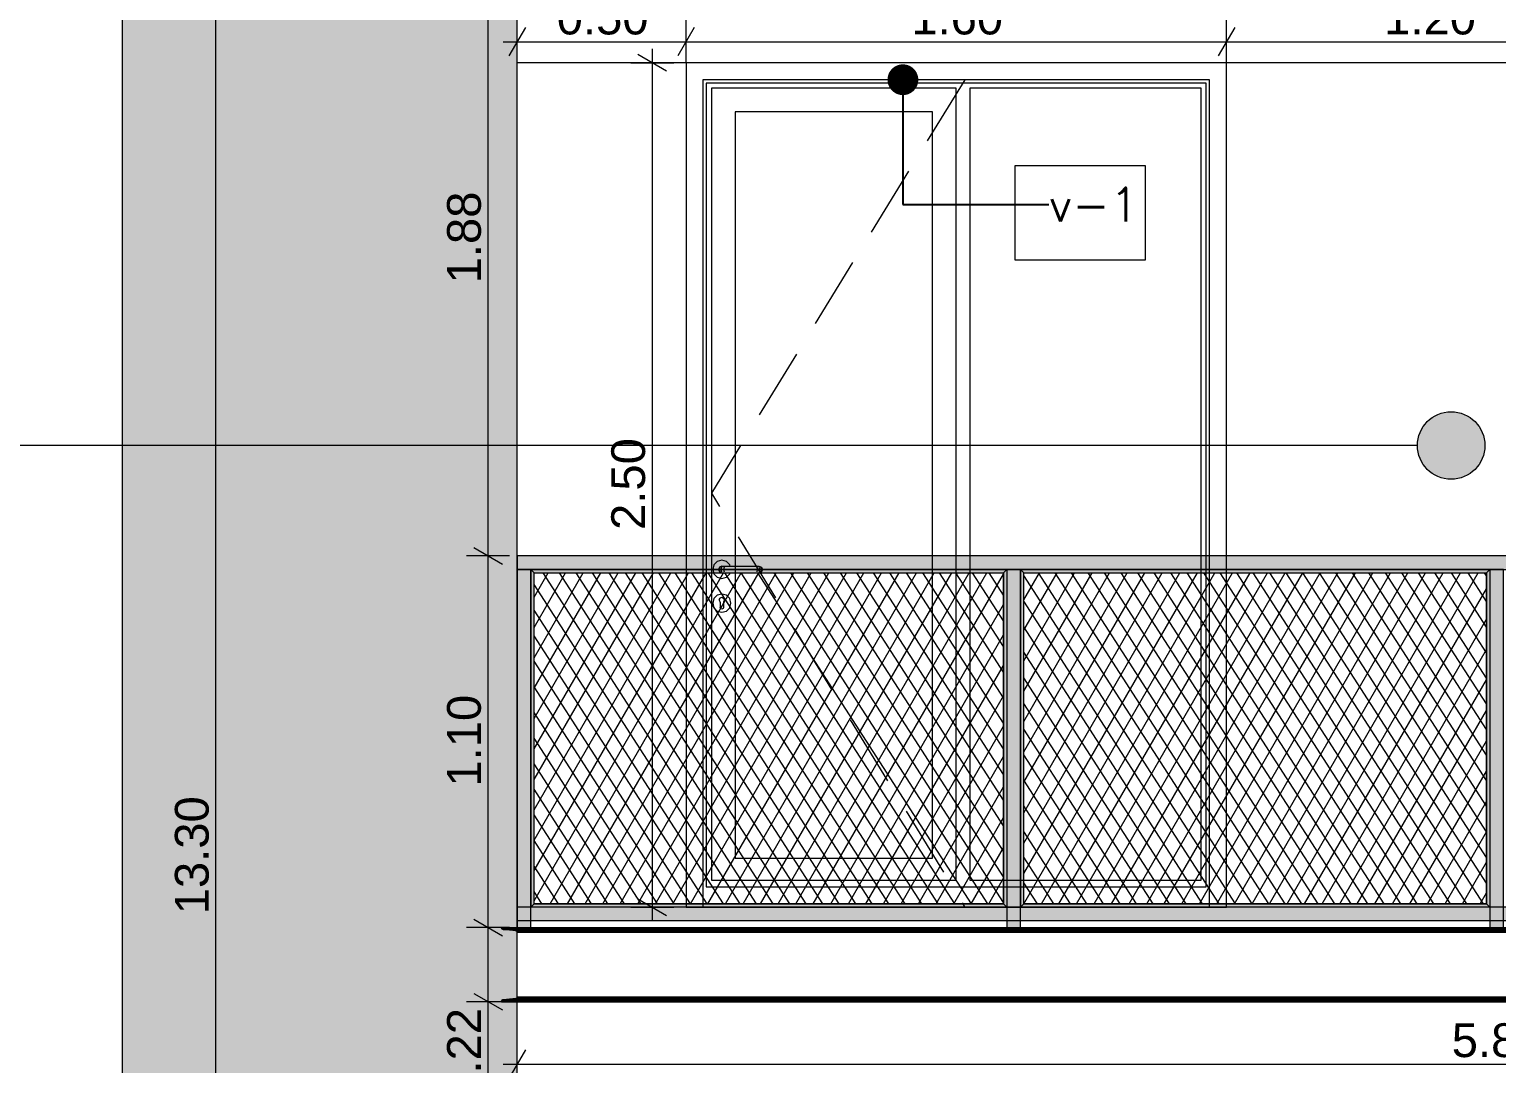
# Model space of a CAD drawing. Header units: millimetres. Extents: x 475616349 to 476941521, y 4620115302 to 4621446928.
# Drawn here: x 476647417 to 476651762, y 4620525557 to 4620528620 of the extents above; entities that cross this region are included whole.
import ezdxf

# ---------------------------------------------------------------- set-up
doc = ezdxf.new("R2010")
doc.units = ezdxf.units.MM
doc.header["$MEASUREMENT"] = 0
doc.linetypes.add('Hidden Line', pattern=[317.5, 211.666667, -105.833333])
for name, color, linetype, lineweight in [('2D Drafting - General_Pen_No__30_Pen_No__9_Pen_No__9_Pen_No__253', 252, 'Continuous', 0), ('2D Drafting - General_Pen_No__30_Pen_No__9_Pen_No__9_Pen_No__7', 7, 'Continuous', 0), ('2D Drafting - General_Pen_No__7_Pen_No__7', 7, 'Continuous', 0), ('New_2D Drafting - General_Pen_No__2_Pen_No__250', 7, 'Continuous', 0), ('New_2D Drafting - General_Pen_No__30_Pen_No__9_Pen_No__9_Pen_No__255', 255, 'Continuous', 0), ('New_2D Drafting - General_Pen_No__30_Pen_No__9_Pen_No__9_Pen_No__7', 7, 'Continuous', 0), ('New_2D Drafting - General_Pen_No__4', 7, 'Continuous', 0), ('New_2D Drafting - General_Pen_No__7', 7, 'Continuous', 0), ('New_Structural - Bearing_Pen_No__250', 7, 'Continuous', 0), ('New_zoma_Pen_No__4', 7, 'Continuous', 0), ('New_zoma_Pen_No__7', 7, 'Continuous', 0), ('Structural - Bearing_Pen_No__250', 7, 'Continuous', 0), ('zoma_Pen_No__1', 1, 'Continuous', 0), ('zoma_Pen_No__5_Pen_No__142', 142, 'Continuous', 0)]:
    doc.layers.add(name, color=color, linetype=linetype, lineweight=lineweight)
for name, color, linetype in [('New_zoma', 7, 'Continuous'), ('zoma', 7, 'Continuous'), ('zoma_Pen_No__5', 7, 'Continuous')]:
    doc.layers.add(name, color=color, linetype=linetype)
doc.styles.add('GENERATED_STYLE_1', font='arial.ttf')
doc.styles.add('GENERATED_STYLE_2', font='arial.ttf')
doc.dimstyles.new('GENERATED_STYLE__18', dxfattribs={"dimtxt": 100, "dimasz": 64.421331, "dimexe": 0.18, "dimexo": 3, "dimgap": 0.09, "dimtad": 1, "dimtih": 1, "dimtoh": 1, "dimlfac": 0.001, "dimzin": 0, "dimdsep": 46, "dimtxsty": 'GENERATED_STYLE_1', "dimblk": 'ARROWHEAD_2', "dimblk1": 'ARROWHEAD_2', "dimblk2": 'ARROWHEAD_2', "dimcen": 0.09, "dimclrd": 7, "dimclre": 7, "dimclrt": 7, "dimadec": 0, "dimazin": 0, "dimtfac": 1, "dimtdec": 4, "dimtmove": 0, "dimatfit": 3, "dimfxl": 1, "dimtolj": 1, "dimtzin": 0, "dimarcsym": 0})
doc.dimstyles.new('GENERATED_STYLE__19', dxfattribs={"dimtxt": 100, "dimasz": 64.421331, "dimexe": 0.18, "dimexo": 3, "dimgap": 0.09, "dimtad": 1, "dimlfac": 0.001, "dimzin": 0, "dimdsep": 46, "dimtxsty": 'GENERATED_STYLE_1', "dimblk": 'ARROWHEAD_2', "dimblk1": 'ARROWHEAD_2', "dimblk2": 'ARROWHEAD_2', "dimcen": 0.09, "dimclrd": 7, "dimclre": 7, "dimclrt": 7, "dimadec": 0, "dimazin": 0, "dimtfac": 1, "dimtdec": 4, "dimtmove": 0, "dimatfit": 3, "dimfxl": 1, "dimtolj": 1, "dimtzin": 0, "dimarcsym": 0})
doc.dimstyles.new('GENERATED_STYLE__4', dxfattribs={"dimtxt": 300, "dimasz": 152, "dimexe": 0.18, "dimexo": 3, "dimgap": 0.09, "dimtad": 1, "dimtih": 1, "dimtoh": 1, "dimlfac": 0.001, "dimzin": 0, "dimdsep": 46, "dimtxsty": 'GENERATED_STYLE_2', "dimblk": 'ARROWHEAD_2', "dimblk1": 'ARROWHEAD_2', "dimblk2": 'ARROWHEAD_2', "dimcen": 0.09, "dimclrd": 1, "dimclre": 1, "dimclrt": 1, "dimadec": 0, "dimazin": 0, "dimtfac": 1, "dimtdec": 4, "dimtmove": 0, "dimatfit": 3, "dimfxl": 1, "dimtolj": 1, "dimtzin": 0, "dimarcsym": 0})
doc.dimstyles.new('GENERATED_STYLE__48', dxfattribs={"dimtxt": 0.18, "dimasz": 182.4, "dimexe": 0.18, "dimexo": 0.0625, "dimgap": 0.09, "dimtad": 0, "dimtih": 1, "dimtoh": 1, "dimdec": 4, "dimzin": 0, "dimdsep": 46, "dimcen": 0.09, "dimadec": 0, "dimazin": 0, "dimtfac": 1, "dimtdec": 4, "dimtmove": 0, "dimatfit": 3, "dimldrblk": 'ARROWHEAD_11', "dimfxl": 1, "dimtolj": 1, "dimtzin": 0, "dimarcsym": 0})
pattern_1 = [(60, (476577134.07, 4620325125.74), (-38.971143, 22.5), []), (122.833095, (476577134.07, 4620325125.74), (36.80608, 18.75), [])]

# ---------------------------------------------------------------- blocks, each defined once
blk = doc.blocks.new('*D682', base_point=(476577134.1, 4620325125.7))
at = {"layer": 'New_zoma_Pen_No__4', "color": 7, "linetype": 'Continuous', "lineweight": 0, "transparency": 16777216}
for p, q in [((476648012.2, 4620532795.5), (476647927.4, 4620532844.4)), ((476647969.8, 4620532820), (476647969.8, 4620532861.4)), ((476648033.4, 4620532820), (476647906.2, 4620532820)), ((476647969.8, 4620519520.4), (476647969.8, 4620532820)), ((476647927.4, 4620519544.8), (476648012.2, 4620519495.9)), ((476648033.4, 4620519520.4), (476647906.2, 4620519520.4))]:
    blk.add_line(p, q, dxfattribs=at)
at = {"layer": 'New_zoma_Pen_No__7', "color": 7, "lineweight": 0, "transparency": 16777216, "insert": (476647949.8, 4620525999.2), "char_height": 100, "attachment_point": 7, "rotation": 90, "style": 'GENERATED_STYLE_1'}
blk.add_mtext('\\A1;{\\pql;\\fArial|b0|i0|c0|p34;13.30}', dxfattribs=at)
blk = doc.blocks.new('ARROWHEAD_2')
at = {"color": 0, "linetype": 'Continuous', "lineweight": 0}
for p, q in [((-0.378, -0.655), (0.378, 0.655)), ((0, 0), (-1, 0))]:
    blk.add_line(p, q, dxfattribs=at)
blk = doc.blocks.new('*D694', base_point=(476577134.1, 4620325125.7))
at = {"layer": 'New_zoma_Pen_No__4', "color": 7, "linetype": 'Continuous', "lineweight": 0, "transparency": 16777216}
for p, q in [((476648733.3, 4620525764.8), (476648818.1, 4620525715.9)), ((476648839.3, 4620525740.4), (476648712.2, 4620525740.4)), ((476648775.7, 4620523860.4), (476648775.7, 4620525740.4)), ((476648733.3, 4620523884.8), (476648818.1, 4620523835.9)), ((476648839.3, 4620523860.4), (476648712.2, 4620523860.4))]:
    blk.add_line(p, q, dxfattribs=at)
at = {"layer": 'New_zoma_Pen_No__7', "color": 7, "lineweight": 0, "transparency": 16777216, "char_height": 100, "attachment_point": 7, "rotation": 90, "style": 'GENERATED_STYLE_1'}
for s, insert in [('\\A1;{\\pql;\\fArial|b0|i0|c0|p34;0.22}', (476648755.7, 4620525449.8)), ('\\A1;{\\pql;\\fArial|b0|i0|c0|p34;1.88}', (476648755.7, 4620524667.3))]:
    blk.add_mtext(s, dxfattribs=dict(at, insert=insert))
blk = doc.blocks.new('*D695', base_point=(476577134.1, 4620325125.7))
at = {"layer": 'New_zoma_Pen_No__4', "color": 7, "linetype": 'Continuous', "lineweight": 0, "transparency": 16777216}
for p, q in [((476648839.3, 4620525960.4), (476648712.2, 4620525960.4)), ((476648733.3, 4620525984.8), (476648818.1, 4620525935.9)), ((476648775.7, 4620525740.4), (476648775.7, 4620525960.4)), ((476648733.3, 4620525764.8), (476648818.1, 4620525715.9)), ((476648839.3, 4620525740.4), (476648712.2, 4620525740.4))]:
    blk.add_line(p, q, dxfattribs=at)
blk = doc.blocks.new('*D696', base_point=(476577134.1, 4620325125.7))
at = {"layer": 'New_zoma_Pen_No__4', "color": 7, "linetype": 'Continuous', "lineweight": 0, "transparency": 16777216}
for p, q in [((476648839.3, 4620527060.4), (476648712.2, 4620527060.4)), ((476648733.3, 4620527084.8), (476648818.1, 4620527035.9)), ((476648775.7, 4620525960.4), (476648775.7, 4620527060.4)), ((476648839.3, 4620525960.4), (476648712.2, 4620525960.4)), ((476648733.3, 4620525984.8), (476648818.1, 4620525935.9))]:
    blk.add_line(p, q, dxfattribs=at)
at = {"layer": 'New_zoma_Pen_No__7', "color": 7, "lineweight": 0, "transparency": 16777216, "insert": (476648755.7, 4620526377.3), "char_height": 100, "attachment_point": 7, "rotation": 90, "style": 'GENERATED_STYLE_1'}
blk.add_mtext('\\A1;{\\pql;\\fArial|b0|i0|c0|p34;1.10}', dxfattribs=at)
blk = doc.blocks.new('*D697', base_point=(476577134.1, 4620325125.7))
at = {"layer": 'New_zoma_Pen_No__4', "color": 7, "linetype": 'Continuous', "lineweight": 0, "transparency": 16777216}
for p, q in [((476648733.3, 4620528964.8), (476648818.1, 4620528915.9)), ((476648839.3, 4620528940.4), (476648712.2, 4620528940.4)), ((476648775.7, 4620527060.4), (476648775.7, 4620528940.4)), ((476648839.3, 4620527060.4), (476648712.2, 4620527060.4)), ((476648733.3, 4620527084.8), (476648818.1, 4620527035.9))]:
    blk.add_line(p, q, dxfattribs=at)
at = {"layer": 'New_zoma_Pen_No__7', "color": 7, "lineweight": 0, "transparency": 16777216, "char_height": 100, "attachment_point": 7, "rotation": 90, "style": 'GENERATED_STYLE_1'}
for s, insert in [('\\A1;{\\pql;\\fArial|b0|i0|c0|p34;0.22}', (476648755.7, 4620528649.8)), ('\\A1;{\\pql;\\fArial|b0|i0|c0|p34;1.88}', (476648755.7, 4620527867.3))]:
    blk.add_mtext(s, dxfattribs=dict(at, insert=insert))
blk = doc.blocks.new('*D704', base_point=(476577134.1, 4620325125.7))
at = {"layer": 'New_zoma_Pen_No__4', "color": 7, "linetype": 'Continuous', "lineweight": 0, "transparency": 16777216}
for p, q in [((476648862, 4620525491.4), (476648862, 4620525618.6)), ((476654662, 4620525491.4), (476654662, 4620525618.6)), ((476648886.5, 4620525597.4), (476648837.5, 4620525512.6)), ((476654637.5, 4620525512.6), (476654686.5, 4620525597.4)), ((476648820.6, 4620525555), (476648862, 4620525555)), ((476648862, 4620525555), (476654662, 4620525555)), ((476654662, 4620525555), (476654703.5, 4620525555))]:
    blk.add_line(p, q, dxfattribs=at)
at = {"layer": 'New_zoma_Pen_No__7', "color": 7, "lineweight": 0, "transparency": 16777216, "insert": (476651629, 4620525575), "char_height": 100, "attachment_point": 7, "style": 'GENERATED_STYLE_1'}
blk.add_mtext('\\A1;{\\pql;\\fArial|b0|i0|c0|p34;5.80}', dxfattribs=at)
blk = doc.blocks.new('*D710', base_point=(476577134.1, 4620325125.7))
at = {"layer": 'New_zoma_Pen_No__4', "color": 7, "linetype": 'Continuous', "lineweight": 0, "transparency": 16777216}
for p, q in [((476648886.5, 4620528797.4), (476648837.5, 4620528712.6)), ((476648862, 4620528691.4), (476648862, 4620528818.6)), ((476654637.5, 4620528712.6), (476654686.5, 4620528797.4)), ((476654662, 4620528691.4), (476654662, 4620528818.6)), ((476648820.6, 4620528755), (476648862, 4620528755)), ((476648862, 4620528755), (476654662, 4620528755)), ((476654662, 4620528755), (476654703.5, 4620528755))]:
    blk.add_line(p, q, dxfattribs=at)
at = {"layer": 'New_zoma_Pen_No__7', "color": 7, "lineweight": 0, "transparency": 16777216, "insert": (476651629, 4620528775), "char_height": 100, "attachment_point": 7, "style": 'GENERATED_STYLE_1'}
blk.add_mtext('\\A1;{\\pql;\\fArial|b0|i0|c0|p34;5.80}', dxfattribs=at)
blk = doc.blocks.new('*D711', base_point=(476577134.1, 4620325125.7))
at = {"layer": 'New_zoma_Pen_No__4', "color": 7, "linetype": 'Continuous', "lineweight": 0, "transparency": 16777216}
for p, q in [((476648886.5, 4620528625.4), (476648837.5, 4620528540.6)), ((476648862, 4620528519.4), (476648862, 4620528646.6)), ((476649386.3, 4620528625.4), (476649337.4, 4620528540.6)), ((476649361.9, 4620528519.4), (476649361.9, 4620528646.6)), ((476648820.6, 4620528583), (476648862, 4620528583)), ((476648862, 4620528583), (476649361.9, 4620528583))]:
    blk.add_line(p, q, dxfattribs=at)
at = {"layer": 'New_zoma_Pen_No__7', "color": 7, "lineweight": 0, "transparency": 16777216, "insert": (476648978.9, 4620528603), "char_height": 100, "attachment_point": 7, "style": 'GENERATED_STYLE_1'}
blk.add_mtext('\\A1;{\\pql;\\fArial|b0|i0|c0|p34;0.50}', dxfattribs=at)
blk = doc.blocks.new('*D712', base_point=(476577134.1, 4620325125.7))
at = {"layer": 'New_zoma_Pen_No__4', "color": 7, "linetype": 'Continuous', "lineweight": 0, "transparency": 16777216}
for p, q in [((476649386.3, 4620528625.4), (476649337.4, 4620528540.6)), ((476649361.9, 4620528519.4), (476649361.9, 4620528646.6)), ((476650986.3, 4620528625.4), (476650937.4, 4620528540.6)), ((476650961.9, 4620528519.4), (476650961.9, 4620528646.6)), ((476649361.9, 4620528583), (476650961.9, 4620528583))]:
    blk.add_line(p, q, dxfattribs=at)
at = {"layer": 'New_zoma_Pen_No__7', "color": 7, "lineweight": 0, "transparency": 16777216, "insert": (476650028.8, 4620528603), "char_height": 100, "attachment_point": 7, "style": 'GENERATED_STYLE_1'}
blk.add_mtext('\\A1;{\\pql;\\fArial|b0|i0|c0|p34;1.60}', dxfattribs=at)
blk = doc.blocks.new('*D713', base_point=(476577134.1, 4620325125.7))
at = {"layer": 'New_zoma_Pen_No__4', "color": 7, "linetype": 'Continuous', "lineweight": 0, "transparency": 16777216}
for p, q in [((476650986.3, 4620528625.4), (476650937.4, 4620528540.6)), ((476650961.9, 4620528519.4), (476650961.9, 4620528646.6)), ((476652186.7, 4620528625.4), (476652137.8, 4620528540.6)), ((476652162.3, 4620528519.4), (476652162.3, 4620528646.6)), ((476650961.9, 4620528583), (476652162.3, 4620528583))]:
    blk.add_line(p, q, dxfattribs=at)
at = {"layer": 'New_zoma_Pen_No__7', "color": 7, "lineweight": 0, "transparency": 16777216, "insert": (476651429, 4620528603), "char_height": 100, "attachment_point": 7, "style": 'GENERATED_STYLE_1'}
blk.add_mtext('\\A1;{\\pql;\\fArial|b0|i0|c0|p34;1.20}', dxfattribs=at)
blk = doc.blocks.new('*D716', base_point=(476577134.1, 4620325125.7))
at = {"layer": 'New_zoma_Pen_No__4', "color": 7, "linetype": 'Continuous', "lineweight": 0, "transparency": 16777216}
for p, q in [((476648862, 4620531891.4), (476648862, 4620532018.6)), ((476654662, 4620531891.4), (476654662, 4620532018.6)), ((476648820.6, 4620531955), (476648862, 4620531955)), ((476648886.5, 4620531997.4), (476648837.5, 4620531912.6)), ((476648862, 4620531955), (476654662, 4620531955)), ((476654637.5, 4620531912.6), (476654686.5, 4620531997.4)), ((476654662, 4620531955), (476654703.5, 4620531955))]:
    blk.add_line(p, q, dxfattribs=at)
at = {"layer": 'New_zoma_Pen_No__7', "color": 7, "lineweight": 0, "transparency": 16777216, "insert": (476651629, 4620531975), "char_height": 100, "attachment_point": 7, "style": 'GENERATED_STYLE_1'}
blk.add_mtext('\\A1;{\\pql;\\fArial|b0|i0|c0|p34;5.80}', dxfattribs=at)
blk = doc.blocks.new('*D717', base_point=(476577134.1, 4620325125.7))
at = {"layer": 'New_zoma_Pen_No__4', "color": 7, "linetype": 'Continuous', "lineweight": 0, "transparency": 16777216}
for p, q in [((476648886.5, 4620531825.4), (476648837.5, 4620531740.6)), ((476648862, 4620531719.4), (476648862, 4620531846.6)), ((476649386.3, 4620531825.4), (476649337.4, 4620531740.6)), ((476649361.9, 4620531719.4), (476649361.9, 4620531846.6)), ((476648820.6, 4620531783), (476648862, 4620531783)), ((476648862, 4620531783), (476649361.9, 4620531783))]:
    blk.add_line(p, q, dxfattribs=at)
at = {"layer": 'New_zoma_Pen_No__7', "color": 7, "lineweight": 0, "transparency": 16777216, "insert": (476648978.9, 4620531803), "char_height": 100, "attachment_point": 7, "style": 'GENERATED_STYLE_1'}
blk.add_mtext('\\A1;{\\pql;\\fArial|b0|i0|c0|p34;0.50}', dxfattribs=at)
blk = doc.blocks.new('*D718', base_point=(476577134.1, 4620325125.7))
at = {"layer": 'New_zoma_Pen_No__4', "color": 7, "linetype": 'Continuous', "lineweight": 0, "transparency": 16777216}
for p, q in [((476649386.3, 4620531825.4), (476649337.4, 4620531740.6)), ((476649361.9, 4620531719.4), (476649361.9, 4620531846.6)), ((476650986.3, 4620531825.4), (476650937.4, 4620531740.6)), ((476650961.9, 4620531719.4), (476650961.9, 4620531846.6)), ((476649361.9, 4620531783), (476650961.9, 4620531783))]:
    blk.add_line(p, q, dxfattribs=at)
at = {"layer": 'New_zoma_Pen_No__7', "color": 7, "lineweight": 0, "transparency": 16777216, "insert": (476650028.8, 4620531803), "char_height": 100, "attachment_point": 7, "style": 'GENERATED_STYLE_1'}
blk.add_mtext('\\A1;{\\pql;\\fArial|b0|i0|c0|p34;1.60}', dxfattribs=at)
blk = doc.blocks.new('*D719', base_point=(476577134.1, 4620325125.7))
at = {"layer": 'New_zoma_Pen_No__4', "color": 7, "linetype": 'Continuous', "lineweight": 0, "transparency": 16777216}
for p, q in [((476650986.3, 4620531825.4), (476650937.4, 4620531740.6)), ((476650961.9, 4620531719.4), (476650961.9, 4620531846.6)), ((476652186.7, 4620531825.4), (476652137.8, 4620531740.6)), ((476652162.3, 4620531719.4), (476652162.3, 4620531846.6)), ((476650961.9, 4620531783), (476652162.3, 4620531783))]:
    blk.add_line(p, q, dxfattribs=at)
at = {"layer": 'New_zoma_Pen_No__7', "color": 7, "lineweight": 0, "transparency": 16777216, "insert": (476651429, 4620531803), "char_height": 100, "attachment_point": 7, "style": 'GENERATED_STYLE_1'}
blk.add_mtext('\\A1;{\\pql;\\fArial|b0|i0|c0|p34;1.20}', dxfattribs=at)
blk = doc.blocks.new('*D722', base_point=(476577134.1, 4620325125.7))
at = {"layer": 'New_zoma_Pen_No__4', "color": 7, "linetype": 'Continuous', "lineweight": 0, "transparency": 16777216}
for p, q in [((476649304.2, 4620528495.9), (476649219.5, 4620528544.8)), ((476649261.9, 4620528561.8), (476649261.9, 4620528520.4)), ((476649198.3, 4620528520.4), (476649325.4, 4620528520.4)), ((476649261.9, 4620528520.4), (476649261.9, 4620526020.4)), ((476649198.3, 4620526020.4), (476649325.4, 4620526020.4)), ((476649219.5, 4620526044.8), (476649304.2, 4620525995.9)), ((476649261.9, 4620526020.4), (476649261.9, 4620525978.9))]:
    blk.add_line(p, q, dxfattribs=at)
at = {"layer": 'New_zoma_Pen_No__7', "color": 7, "lineweight": 0, "transparency": 16777216, "insert": (476649241.9, 4620527137.3), "char_height": 100, "attachment_point": 7, "rotation": 90.0002, "style": 'GENERATED_STYLE_1'}
blk.add_mtext('\\A1;{\\pql;\\fArial|b0|i0|c0|p34;2.50}', dxfattribs=at)
blk = doc.blocks.new('*D724', base_point=(476577134.1, 4620325125.7))
at = {"layer": 'New_zoma_Pen_No__4', "color": 7, "linetype": 'Continuous', "lineweight": 0, "transparency": 16777216}
for p, q in [((476652099.7, 4620528495.9), (476652015, 4620528544.8)), ((476652057.3, 4620528561.8), (476652057.3, 4620528520.4)), ((476651993.8, 4620528520.4), (476652120.9, 4620528520.4)), ((476652057.3, 4620528520.4), (476652057.4, 4620526020.4)), ((476651993.8, 4620526020.4), (476652120.9, 4620526020.4)), ((476652015, 4620526044.8), (476652099.7, 4620525995.9)), ((476652057.4, 4620526020.4), (476652057.4, 4620525978.9))]:
    blk.add_line(p, q, dxfattribs=at)
at = {"layer": 'New_zoma_Pen_No__7', "color": 7, "lineweight": 0, "transparency": 16777216, "insert": (476652037.4, 4620527137.3), "char_height": 100, "attachment_point": 7, "rotation": 90.0002, "style": 'GENERATED_STYLE_1'}
blk.add_mtext('\\A1;{\\pql;\\fArial|b0|i0|c0|p34;2.50}', dxfattribs=at)
blk = doc.blocks.new('ARROWHEAD_11')
at = {"color": 0, "linetype": 'Continuous', "lineweight": 0}
blk.add_line((0, 0), (-1, 0), dxfattribs=at)
at = {"color": 0, "linetype": 'Continuous', "lineweight": 0, "const_width": 0.25, "flags": 128}
blk.add_lwpolyline([(-0.125, 0, 1), (0.125, 0, 1)], format="xyb", close=True, dxfattribs=at)
blk = doc.blocks.new('Line_68', base_point=(476651627.2, 4620527387.3))
at = {"layer": 'zoma_Pen_No__5_Pen_No__142', "linetype": 'Continuous', "lineweight": 0}
blk.add_hatch(color=142, dxfattribs=at).paths.add_polyline_path([(476651527.2, 4620527387.3), (476651534.8, 4620527349), (476651556.5, 4620527316.6), (476651588.9, 4620527294.9), (476651627.2, 4620527287.3), (476651665.5, 4620527294.9), (476651697.9, 4620527316.6), (476651719.6, 4620527349), (476651727.2, 4620527387.3), (476651719.6, 4620527425.6), (476651697.9, 4620527458), (476651665.5, 4620527479.7), (476651627.2, 4620527487.3), (476651588.9, 4620527479.7), (476651556.5, 4620527458), (476651534.8, 4620527425.6)])
at = {"layer": 'zoma_Pen_No__5_Pen_No__142', "color": 142, "linetype": 'Continuous', "lineweight": 0}
blk.add_line((476651527.2, 4620527387.3), (476638290.6, 4620527387.3), dxfattribs=at)
blk.add_circle((476651627.2, 4620527387.3), 100, dxfattribs=at)
blk = doc.blocks.new('*D2070', base_point=(476577134.1, 4620325125.7))
at = {"layer": 'zoma_Pen_No__1', "color": 1, "linetype": 'Continuous', "lineweight": 0, "transparency": 16777216}
for p, q in [((476641821.3, 4620525168.5), (476641821.3, 4620525468.5)), ((476647762.2, 4620525168.5), (476647762.2, 4620525468.5)), ((476641879, 4620525418.5), (476641763.5, 4620525218.5)), ((476647704.4, 4620525218.5), (476647819.9, 4620525418.5)), ((476641723.5, 4620525318.5), (476641821.3, 4620525318.5)), ((476641821.3, 4620525318.5), (476647762.2, 4620525318.5)), ((476647762.2, 4620525318.5), (476647860, 4620525318.5))]:
    blk.add_line(p, q, dxfattribs=at)
at = {"layer": 'zoma_Pen_No__1', "color": 1, "lineweight": 0, "transparency": 16777216, "insert": (476644165, 4620525378.5), "char_height": 300, "attachment_point": 7, "style": 'GENERATED_STYLE_2'}
blk.add_mtext('\\A1;{\\pql;\\fArial CYR|b0|i0|c204|p34;120.60}', dxfattribs=at)

msp = doc.modelspace()

# ---------------------------------------------------------------- hatches: boundary and pattern name
at = {"layer": '2D Drafting - General_Pen_No__30_Pen_No__9_Pen_No__9_Pen_No__253', "linetype": 'Continuous', "lineweight": 0}
h = msp.add_hatch(dxfattribs=at)
h.set_pattern_fill('BRICK___RUNNING_BOND', color=252, style=0, pattern_type=2)
h.set_pattern_definition([(0, (476692910.175, 4620522353.93), (0, 66.64), []), (90, (476692910.17, 4620522353.93), (-244.8, 0), [66.64, -66.64]), (90, (476693032.57, 4620522420.57), (-244.8, 0), [66.64, -66.64])])
h.paths.add_polyline_path([(476647692.13, 4620532819.956), (476647692.13, 4620519520.362), (476648861.998, 4620519520.362), (476648862.006, 4620522120.37), (476648862.006, 4620523542.007), (476648862.006, 4620531720.362), (476648862.006, 4620531932.715), (476648862.006, 4620532420.362), (476654662.006, 4620532420.362), (476654662.006, 4620519520.362), (476661919.968, 4620519520.362), (476661962.147, 4620519520.362), (476661962.147, 4620522820.364), (476661962.147, 4620525320.374), (476661962.147, 4620525944.887), (476661962.147, 4620532420.374), (476665762.003, 4620532420.374), (476665762.003, 4620522120.38), (476665162.198, 4620522120.38), (476665162.198, 4620517320.329), (476668462.159, 4620517320.329), (476668462.159, 4620517320.295), (476668932.159, 4620517320.295), (476668932.159, 4620532819.956), (476661962.147, 4620532819.956), (476655062.006, 4620532819.956)])
h.paths.add_polyline_path([(476661562.006, 4620526020.374), (476655062.006, 4620526020.374), (476655062.006, 4620528520.374), (476661562.006, 4620528520.374)], flags=0)
h.paths.add_polyline_path([(476661562.006, 4620522820.364), (476655062.006, 4620522820.364), (476655062.006, 4620525320.374), (476661562.006, 4620525320.374)], flags=0)
h.paths.add_polyline_path([(476661562.006, 4620529220.374), (476655062.006, 4620529220.374), (476655062.006, 4620531720.361), (476661562.006, 4620531720.361)], flags=0)
h.paths.add_polyline_path([(476656112.047, 4620522120.412), (476656112.047, 4620519620.412), (476657707.931, 4620519620.412), (476657712.047, 4620519620.412), (476657712.047, 4620522120.412)], flags=0)
h.paths.add_polyline_path([(476666262.224, 4620522120.362), (476666262.224, 4620520520.362), (476667862.223, 4620520520.362), (476667862.223, 4620522120.362)], flags=0)
h.paths.add_polyline_path([(476667862.223, 4620530120.362), (476667862.223, 4620531720.362), (476666262.224, 4620531720.362), (476666262.224, 4620530120.362)], flags=0)
h.paths.add_polyline_path([(476666262.228, 4620528520.362), (476666262.228, 4620526920.362), (476667862.228, 4620526920.362), (476667862.228, 4620528520.362)], flags=0)
h.paths.add_polyline_path([(476666262.228, 4620523720.362), (476667862.228, 4620523720.362), (476667862.228, 4620525320.362), (476666262.228, 4620525320.362)], flags=0)
h.paths.add_polyline_path([(476666262.435, 4620518320.362), (476667862.006, 4620518320.362), (476667862.006, 4620518920.362), (476666262.435, 4620518920.362)], flags=0)
at = {"layer": 'New_2D Drafting - General_Pen_No__30_Pen_No__9_Pen_No__9_Pen_No__255', "linetype": 'Continuous', "lineweight": 0}
for points in [[(476648862.006, 4620527060.365), (476648862.006, 4620527020.365), (476654662.006, 4620527020.365), (476654662.006, 4620527060.365)], [(476648862.006, 4620525960.371), (476648902.006, 4620525960.371), (476648902.006, 4620527020.365), (476648862.006, 4620527020.365)], [(476648902.006, 4620526020.337), (476648912.006, 4620526030.337), (476648912.006, 4620527010.365), (476648902.006, 4620527020.365)], [(476650302.006, 4620527010.365), (476650312.006, 4620527020.365), (476648902.006, 4620527020.365), (476648912.006, 4620527010.365)], [(476650312.006, 4620526020.337), (476650302.006, 4620526030.337), (476650302.006, 4620527010.365), (476650312.006, 4620527020.365)], [(476650312.006, 4620525960.337), (476650352.006, 4620525960.337), (476650352.006, 4620527020.365), (476650312.006, 4620527020.365)], [(476650352.006, 4620526020.364), (476650362.006, 4620526030.364), (476650362.006, 4620527010.391), (476650352.006, 4620527020.391)], [(476651732.006, 4620527010.365), (476651742.006, 4620527020.365), (476650352.006, 4620527020.365), (476650362.006, 4620527010.365)], [(476651742.006, 4620526020.337), (476651732.006, 4620526030.337), (476651732.006, 4620527010.365), (476651742.006, 4620527020.365)], [(476651742.006, 4620525960.337), (476651782.006, 4620525960.337), (476651782.006, 4620527020.365), (476651742.006, 4620527020.365)], [(476648862.006, 4620526020.364), (476648862.006, 4620525980.364), (476654662.006, 4620525980.364), (476654662.006, 4620526020.364)], [(476650302.006, 4620526030.364), (476650312.006, 4620526020.364), (476648902.033, 4620526020.364), (476648912.033, 4620526030.364)], [(476651732.006, 4620526030.337), (476651741.981, 4620526020.364), (476650351.98, 4620526020.364), (476650361.986, 4620526030.37)]]:
    msp.add_hatch(color=255, dxfattribs=at).paths.add_polyline_path(points)
at = {"layer": 'New_2D Drafting - General_Pen_No__7', "linetype": 'Continuous', "lineweight": 0}
h = msp.add_hatch(dxfattribs=at)
h.set_pattern_fill('BATT_INSULATION', style=0, pattern_type=2)
h.set_pattern_definition(pattern_1)
h.paths.add_polyline_path([(476648912.006, 4620527010.365), (476650302.006, 4620527010.365), (476650302.006, 4620526030.364), (476648912.006, 4620526030.364)])
h = msp.add_hatch(dxfattribs=at)
h.set_pattern_fill('BATT_INSULATION', style=0, pattern_type=2)
h.set_pattern_definition(pattern_1)
h.paths.add_polyline_path([(476650361.98, 4620527010.365), (476651732.006, 4620527010.365), (476651732.006, 4620526030.337), (476650361.98, 4620526030.337)])

# ---------------------------------------------------------------- linework, layer by layer
at = {"layer": '2D Drafting - General_Pen_No__30_Pen_No__9_Pen_No__9_Pen_No__7', "color": 7, "linetype": 'Continuous', "lineweight": 0, "flags": 128}
msp.add_lwpolyline([(476661962.147, 4620532819.956), (476655062.006, 4620532819.956), (476647692.13, 4620532819.956), (476647692.13, 4620519520.362), (476648861.998, 4620519520.362), (476648862.006, 4620522120.37), (476648862.006, 4620523542.007), (476648862.006, 4620531720.362), (476648862.006, 4620531932.715), (476648862.006, 4620532420.362), (476654662.006, 4620532420.362), (476654662.006, 4620519520.362), (476661919.968, 4620519520.362)], dxfattribs=at)
at = {"layer": '2D Drafting - General_Pen_No__7_Pen_No__7', "color": 7, "linetype": 'Continuous', "lineweight": 0, "flags": 128}
for points in [[(476649365.999, 4620526020.356), (476650961.882, 4620526020.361), (476650961.873, 4620528520.361), (476649361.873, 4620528520.356)], [(476649361.873, 4620528520.356), (476649361.882, 4620526020.356), (476649365.999, 4620526020.356)]]:
    msp.add_lwpolyline(points, dxfattribs=at)
for points in [[(476650911.874, 4620528470.36), (476649411.874, 4620528470.355), (476649411.882, 4620526020.356), (476650911.882, 4620526020.363)], [(476650901.874, 4620528460.36), (476649421.874, 4620528460.355), (476649421.882, 4620526080.358), (476650901.882, 4620526080.363)], [(476650161.878, 4620528445.358), (476649436.874, 4620528445.355), (476649436.882, 4620526100.358), (476650161.882, 4620526100.36)], [(476650886.874, 4620528445.36), (476650201.874, 4620528445.358), (476650201.882, 4620526100.36), (476650886.882, 4620526100.363)], [(476650091.874, 4620528375.357), (476649506.874, 4620528375.355), (476649506.882, 4620526165.358), (476650091.882, 4620526165.36)]]:
    msp.add_lwpolyline(points, close=True, dxfattribs=at)
at = {"layer": '2D Drafting - General_Pen_No__7_Pen_No__7', "color": 7, "linetype": 'Hidden Line', "lineweight": 0, "flags": 128}
msp.add_lwpolyline([(476650186.874, 4620528470.358), (476649436.878, 4620527246.232), (476650186.105, 4620526021.643)], dxfattribs=at)
at = {"layer": 'New_2D Drafting - General_Pen_No__2_Pen_No__250', "color": 7, "linetype": 'Continuous', "lineweight": 0, "flags": 128}
msp.add_lwpolyline([(476650336.605, 4620528215.989), (476650721.605, 4620528215.989), (476650721.605, 4620527936.302), (476650336.605, 4620527936.302)], close=True, dxfattribs=at)
at = {"layer": 'New_2D Drafting - General_Pen_No__30_Pen_No__9_Pen_No__9_Pen_No__7', "color": 7, "linetype": 'Continuous', "lineweight": 0, "flags": 128}
for points in [[(476648862.006, 4620527060.365), (476648862.006, 4620527020.365), (476654662.006, 4620527020.365), (476654662.006, 4620527060.365)], [(476648862.006, 4620525960.371), (476648902.006, 4620525960.371), (476648902.006, 4620527020.365), (476648862.006, 4620527020.365)], [(476648902.006, 4620526020.337), (476648912.006, 4620526030.337), (476648912.006, 4620527010.365), (476648902.006, 4620527020.365)], [(476650302.006, 4620527010.365), (476650312.006, 4620527020.365), (476648902.006, 4620527020.365), (476648912.006, 4620527010.365)], [(476650312.006, 4620526020.337), (476650302.006, 4620526030.337), (476650302.006, 4620527010.365), (476650312.006, 4620527020.365)], [(476650312.006, 4620525960.337), (476650352.006, 4620525960.337), (476650352.006, 4620527020.365), (476650312.006, 4620527020.365)], [(476650352.006, 4620526020.364), (476650362.006, 4620526030.364), (476650362.006, 4620527010.391), (476650352.006, 4620527020.391)], [(476651732.006, 4620527010.365), (476651742.006, 4620527020.365), (476650352.006, 4620527020.365), (476650362.006, 4620527010.365)], [(476651742.006, 4620526020.337), (476651732.006, 4620526030.337), (476651732.006, 4620527010.365), (476651742.006, 4620527020.365)], [(476651742.006, 4620525960.337), (476651782.006, 4620525960.337), (476651782.006, 4620527020.365), (476651742.006, 4620527020.365)], [(476648862.006, 4620526020.364), (476648862.006, 4620525980.364), (476654662.006, 4620525980.364), (476654662.006, 4620526020.364)], [(476650302.006, 4620526030.364), (476650312.006, 4620526020.364), (476648902.033, 4620526020.364), (476648912.033, 4620526030.364)], [(476651732.006, 4620526030.337), (476651741.981, 4620526020.364), (476650351.98, 4620526020.364), (476650361.986, 4620526030.37)]]:
    msp.add_lwpolyline(points, close=True, dxfattribs=at)
at = {"layer": 'New_2D Drafting - General_Pen_No__4', "color": 7, "linetype": 'Continuous', "lineweight": 0, "flags": 128}
for points in [[(476648912.006, 4620527010.365), (476650302.006, 4620527010.365), (476650302.006, 4620526030.364), (476648912.006, 4620526030.364)], [(476650361.98, 4620527010.365), (476651732.006, 4620527010.365), (476651732.006, 4620526030.337), (476650361.98, 4620526030.337)]]:
    msp.add_lwpolyline(points, close=True, dxfattribs=at)
at = {"layer": 'New_Structural - Bearing_Pen_No__250', "color": 7, "linetype": 'Continuous', "lineweight": 0}
for p, q in [((476654662.006, 4620528520.361), (476648862.006, 4620528520.361)), ((476649467.769, 4620527047.356), (476649454.269, 4620527043.739)), ((476649481.269, 4620527043.739), (476649467.769, 4620527047.356)), ((476649444.386, 4620527033.856), (476649440.769, 4620527020.356)), ((476649440.769, 4620527020.356), (476649444.386, 4620527006.856)), ((476649454.269, 4620527043.739), (476649444.386, 4620527033.856)), ((476649444.386, 4620527006.856), (476649454.269, 4620526996.974)), ((476649460.698, 4620527027.427), (476649457.769, 4620527020.356)), ((476649457.769, 4620527020.356), (476649460.698, 4620527013.285)), ((476649462.25, 4620527027.427), (476649459.491, 4620527020.356)), ((476649459.491, 4620527020.356), (476649462.25, 4620527013.285)), ((476649467.769, 4620527030.356), (476649460.698, 4620527027.427)), ((476649460.698, 4620527013.285), (476649467.769, 4620527010.356)), ((476649467.064, 4620527027.427), (476649464.953, 4620527020.356)), ((476649464.953, 4620527020.356), (476649467.064, 4620527013.285)), ((476649467.769, 4620527030.356), (476649468.911, 4620527030.356)), ((476649467.769, 4620527010.356), (476649468.911, 4620527010.356)), ((476649468.911, 4620527030.356), (476649472.162, 4620527030.356)), ((476649468.911, 4620527010.356), (476649472.162, 4620527010.356)), ((476649472.162, 4620527030.356), (476649477.029, 4620527030.356)), ((476649472.162, 4620527010.356), (476649477.029, 4620527010.356)), ((476649474.27, 4620527027.427), (476649473.127, 4620527020.356)), ((476649473.127, 4620527020.356), (476649474.27, 4620527013.285)), ((476649477.029, 4620527030.356), (476649482.769, 4620527030.356)), ((476649477.029, 4620527010.356), (476649482.769, 4620527010.356)), ((476649491.152, 4620527033.856), (476649481.269, 4620527043.739)), ((476649481.269, 4620526996.974), (476649491.152, 4620527006.856)), ((476649482.769, 4620527030.356), (476649562.769, 4620527030.357)), ((476649482.769, 4620527010.356), (476649562.769, 4620527010.357)), ((476649492.089, 4620527030.356), (476649491.152, 4620527033.856)), ((476649491.152, 4620527006.856), (476649492.09, 4620527010.356)), ((476649562.769, 4620527030.357), (476649568.509, 4620527030.357)), ((476649562.769, 4620527010.357), (476649568.509, 4620527010.357)), ((476649568.509, 4620527030.357), (476649573.376, 4620527030.357)), ((476649568.509, 4620527010.357), (476649573.376, 4620527010.357)), ((476649571.268, 4620527027.428), (476649572.411, 4620527020.357)), ((476649572.411, 4620527020.357), (476649571.268, 4620527013.286)), ((476649573.376, 4620527030.357), (476649576.627, 4620527030.357)), ((476649573.376, 4620527010.357), (476649576.627, 4620527010.357)), ((476649576.627, 4620527030.357), (476649577.769, 4620527030.357)), ((476649576.627, 4620527010.357), (476649577.769, 4620527010.357)), ((476649577.769, 4620527030.357), (476649584.84, 4620527027.428)), ((476649584.84, 4620527013.286), (476649577.769, 4620527010.357)), ((476649578.474, 4620527027.428), (476649580.585, 4620527020.357)), ((476649580.585, 4620527020.357), (476649578.474, 4620527013.286)), ((476649583.288, 4620527027.428), (476649586.047, 4620527020.357)), ((476649586.047, 4620527020.357), (476649583.288, 4620527013.286)), ((476649584.84, 4620527027.428), (476649587.769, 4620527020.357)), ((476649587.769, 4620527020.357), (476649584.84, 4620527013.286)), ((476649454.269, 4620526996.974), (476649467.769, 4620526993.356)), ((476649467.769, 4620526993.356), (476649481.269, 4620526996.974)), ((476649444.387, 4620526933.856), (476649440.769, 4620526920.356)), ((476649440.769, 4620526920.356), (476649444.387, 4620526906.856)), ((476649454.269, 4620526943.739), (476649444.387, 4620526933.856)), ((476649467.769, 4620526947.356), (476649454.269, 4620526943.739)), ((476649461.049, 4620526931.996), (476649460.301, 4620526930.049)), ((476649462.769, 4620526924.756), (476649460.301, 4620526930.049)), ((476649461.049, 4620526931.996), (476649462.394, 4620526935.5)), ((476649462.394, 4620526935.5), (476649467.769, 4620526937.782)), ((476649462.769, 4620526923.243), (476649462.769, 4620526924.756)), ((476649462.769, 4620526923.243), (476649462.769, 4620526920.356)), ((476649462.769, 4620526920.356), (476649462.769, 4620526917.47)), ((476649462.769, 4620526917.47), (476649462.769, 4620526911.696)), ((476649481.269, 4620526943.739), (476649467.769, 4620526947.356)), ((476649467.769, 4620526937.782), (476649473.144, 4620526935.5)), ((476649475.237, 4620526930.049), (476649472.769, 4620526924.756)), ((476649472.769, 4620526924.756), (476649472.769, 4620526923.243)), ((476649472.769, 4620526923.243), (476649472.769, 4620526920.356)), ((476649472.769, 4620526920.356), (476649472.769, 4620526917.47)), ((476649472.769, 4620526917.47), (476649472.769, 4620526911.696)), ((476649474.49, 4620526931.996), (476649473.144, 4620526935.5)), ((476649474.49, 4620526931.996), (476649475.237, 4620526930.049)), ((476649491.152, 4620526933.856), (476649481.269, 4620526943.739)), ((476649494.769, 4620526920.356), (476649491.152, 4620526933.856)), ((476649491.152, 4620526906.856), (476649494.769, 4620526920.356)), ((476649444.387, 4620526906.856), (476649454.269, 4620526896.974)), ((476649454.269, 4620526896.974), (476649467.769, 4620526893.356)), ((476649462.769, 4620526911.696), (476649462.769, 4620526907.856)), ((476649464.234, 4620526904.321), (476649462.769, 4620526907.856)), ((476649467.769, 4620526902.856), (476649464.234, 4620526904.321)), ((476649471.305, 4620526904.321), (476649467.769, 4620526902.856)), ((476649467.769, 4620526893.356), (476649481.269, 4620526896.974)), ((476649472.769, 4620526907.856), (476649471.305, 4620526904.321)), ((476649472.769, 4620526911.696), (476649472.769, 4620526907.856)), ((476649481.269, 4620526896.974), (476649491.152, 4620526906.856)), ((476654161.837, 4620526020.362), (476648862.006, 4620526020.362))]:
    msp.add_line(p, q, dxfattribs=at)
at = {"layer": 'Structural - Bearing_Pen_No__250', "color": 7, "linetype": 'Continuous', "lineweight": 0}
for p, q in [((476648815.68, 4620525957.867), (476648815.68, 4620525960.362)), ((476648815.68, 4620525960.362), (476654708.332, 4620525960.362)), ((476648816.08, 4620525956.336), (476648815.68, 4620525957.867)), ((476648815.68, 4620525957.867), (476654708.332, 4620525957.867)), ((476648817.218, 4620525955.039), (476648816.08, 4620525956.336)), ((476648818.921, 4620525954.172), (476648817.218, 4620525955.039)), ((476648820.143, 4620525953.912), (476648818.921, 4620525954.172)), ((476648857.544, 4620525949.922), (476648820.143, 4620525953.912)), ((476648820.143, 4620525953.912), (476654703.87, 4620525953.912)), ((476648858.766, 4620525949.663), (476648857.544, 4620525949.922)), ((476648857.544, 4620525949.922), (476654666.469, 4620525949.922)), ((476648860.469, 4620525948.796), (476648858.766, 4620525949.663)), ((476648861.607, 4620525947.498), (476648860.469, 4620525948.796)), ((476648862.006, 4620525945.967), (476648861.607, 4620525947.498)), ((476648862.006, 4620525754.776), (476648862.006, 4620525945.967)), ((476648862.006, 4620525945.967), (476654662.006, 4620525945.967)), ((476648815.68, 4620525742.857), (476648816.08, 4620525744.388)), ((476648815.68, 4620525740.362), (476648815.68, 4620525742.857)), ((476648815.68, 4620525742.857), (476654708.332, 4620525742.857)), ((476648816.08, 4620525744.388), (476648817.218, 4620525745.686)), ((476648817.218, 4620525745.686), (476648818.921, 4620525746.553)), ((476648818.921, 4620525746.553), (476648820.143, 4620525746.812)), ((476648820.143, 4620525746.812), (476648857.544, 4620525750.802)), ((476648820.143, 4620525746.812), (476654703.87, 4620525746.812)), ((476648857.544, 4620525750.802), (476648858.766, 4620525751.062)), ((476648857.544, 4620525750.802), (476654666.469, 4620525750.802)), ((476648858.766, 4620525751.062), (476648860.469, 4620525751.929)), ((476648860.469, 4620525751.929), (476648861.607, 4620525753.226)), ((476648861.607, 4620525753.226), (476648862.006, 4620525754.757)), ((476648862.006, 4620525754.757), (476654662.006, 4620525754.757)), ((476648815.68, 4620525740.362), (476654708.332, 4620525740.362))]:
    msp.add_line(p, q, dxfattribs=at)

# ---------------------------------------------------------------- block references
at = {"layer": 'zoma_Pen_No__5', "color": 142, "linetype": 'Continuous', "lineweight": 0}
msp.add_blockref('Line_68', (476651627.19, 4620527387.313), dxfattribs=at)

# ---------------------------------------------------------------- texts
at = {"layer": 'New_2D Drafting - General_Pen_No__2_Pen_No__250', "color": 7, "linetype": 'Continuous', "lineweight": 0, "insert": (476650436.605, 4620528100.433), "char_height": 100, "attachment_point": 4}
msp.add_mtext('\\A1;{\\pql;\\Ftxt.shx;v\\Ftxt.shx;-1}', dxfattribs=at)

# ---------------------------------------------------------------- dimensions: what is measured, and where the dimension line sits
at = {"layer": 'New_zoma', "color": 7, "linetype": 'Continuous', "lineweight": 0}
for base, p1, p2, angle, picture, middle, turn in [((476647969.803, 4620532819.956), (476647692.13, 4620519520.362), (476647692.13, 4620532819.956), 90, '*D682', (476647899.803, 4620526167.188), 90), ((476648775.728, 4620528940.362), (476648862.006, 4620527060.365), (476648815.68, 4620528940.362), 90, '*D697', (476648705.728, 4620527997.217), 90), ((476649261.861, 4620526020.356), (476649361.873, 4620528520.356), (476649361.882, 4620526020.356), 270.000197, '*D722', (476649191.857, 4620527267.209), 90.000197), ((476652057.354, 4620526020.365), (476649361.873, 4620528520.356), (476649361.882, 4620526020.356), 270.000197, '*D724', (476651987.35, 4620527267.218), 90.000197), ((476648775.728, 4620527060.365), (476648815.68, 4620525960.362), (476648862.006, 4620527060.365), 90, '*D696', (476648705.728, 4620526507.217), 90), ((476648775.728, 4620525960.362), (476648815.68, 4620525740.362), (476648815.68, 4620525960.362), 90, '*D695', (476648705.728, 4620525579.69), 90), ((476648775.728, 4620525740.362), (476648862.006, 4620523860.365), (476648815.68, 4620525740.362), 90, '*D694', (476648705.728, 4620524797.217), 90)]:
    dim = msp.add_linear_dim(base=base, p1=p1, p2=p2, angle=angle, dimstyle='GENERATED_STYLE__19', dxfattribs=at)
    dim.commit()
    dim.dimension.update_dxf_attribs({"geometry": picture, "text_midpoint": middle, "dimtype": 160, "text_rotation": turn})
for base, p1, p2, picture, middle in [((476654662.006, 4620531954.978), (476648862.006, 4620522120.361), (476654662.006, 4620522120.361), '*D716', (476651758.86, 4620532024.978)), ((476649361.873, 4620531782.98), (476648862.006, 4620522120.361), (476649361.873, 4620522120.356), '*D717', (476649108.793, 4620531852.98)), ((476650961.873, 4620531782.98), (476649361.873, 4620522120.356), (476650961.873, 4620522120.361), '*D718', (476650158.727, 4620531852.98)), ((476652162.256, 4620531782.98), (476650961.873, 4620522120.361), (476652162.256, 4620522120.367), '*D719', (476651558.918, 4620531852.98)), ((476654662.006, 4620528754.978), (476648862.006, 4620522120.361), (476654662.006, 4620522120.361), '*D710', (476651758.86, 4620528824.978)), ((476649361.873, 4620528582.98), (476648862.006, 4620522120.361), (476649361.873, 4620522120.356), '*D711', (476649108.793, 4620528652.98)), ((476650961.873, 4620528582.98), (476649361.873, 4620522120.356), (476650961.873, 4620522120.361), '*D712', (476650158.727, 4620528652.98)), ((476652162.256, 4620528582.98), (476650961.873, 4620522120.361), (476652162.256, 4620522120.367), '*D713', (476651558.918, 4620528652.98)), ((476654662.006, 4620525554.978), (476648862.006, 4620522120.361), (476654662.006, 4620522120.361), '*D704', (476651758.86, 4620525624.978))]:
    dim = msp.add_linear_dim(base=base, p1=p1, p2=p2, dimstyle='GENERATED_STYLE__18', dxfattribs=at)
    dim.commit()
    dim.dimension.update_dxf_attribs({"geometry": picture, "text_midpoint": middle, "dimtype": 160})
at = {"layer": 'zoma', "color": 1, "linetype": 'Continuous', "lineweight": 0}
dim = msp.add_linear_dim(base=(476647762.184, 4620525318.525), p1=(476641821.264, 4620538139.847), p2=(476647762.184, 4620526200.113), text='120.60', dimstyle='GENERATED_STYLE__4', dxfattribs=at)
dim.commit()
dim.dimension.update_dxf_attribs({"geometry": '*D2070', "text_midpoint": (476644783.334, 4620525528.525), "dimtype": 160})

# ---------------------------------------------------------------- leaders
at = {"layer": 'New_2D Drafting - General_Pen_No__2_Pen_No__250', "color": 7, "linetype": 'Continuous', "lineweight": 0, "annotation_type": 0, "has_hookline": 1, "hookline_direction": 0, "text_width": 233.333}
msp.add_leader([(476650003.954, 4620528470.358), (476650003.954, 4620528100.433), (476650436.515, 4620528100.433)], dimstyle='GENERATED_STYLE__48', dxfattribs=at)

doc.saveas('drawing.dxf')
